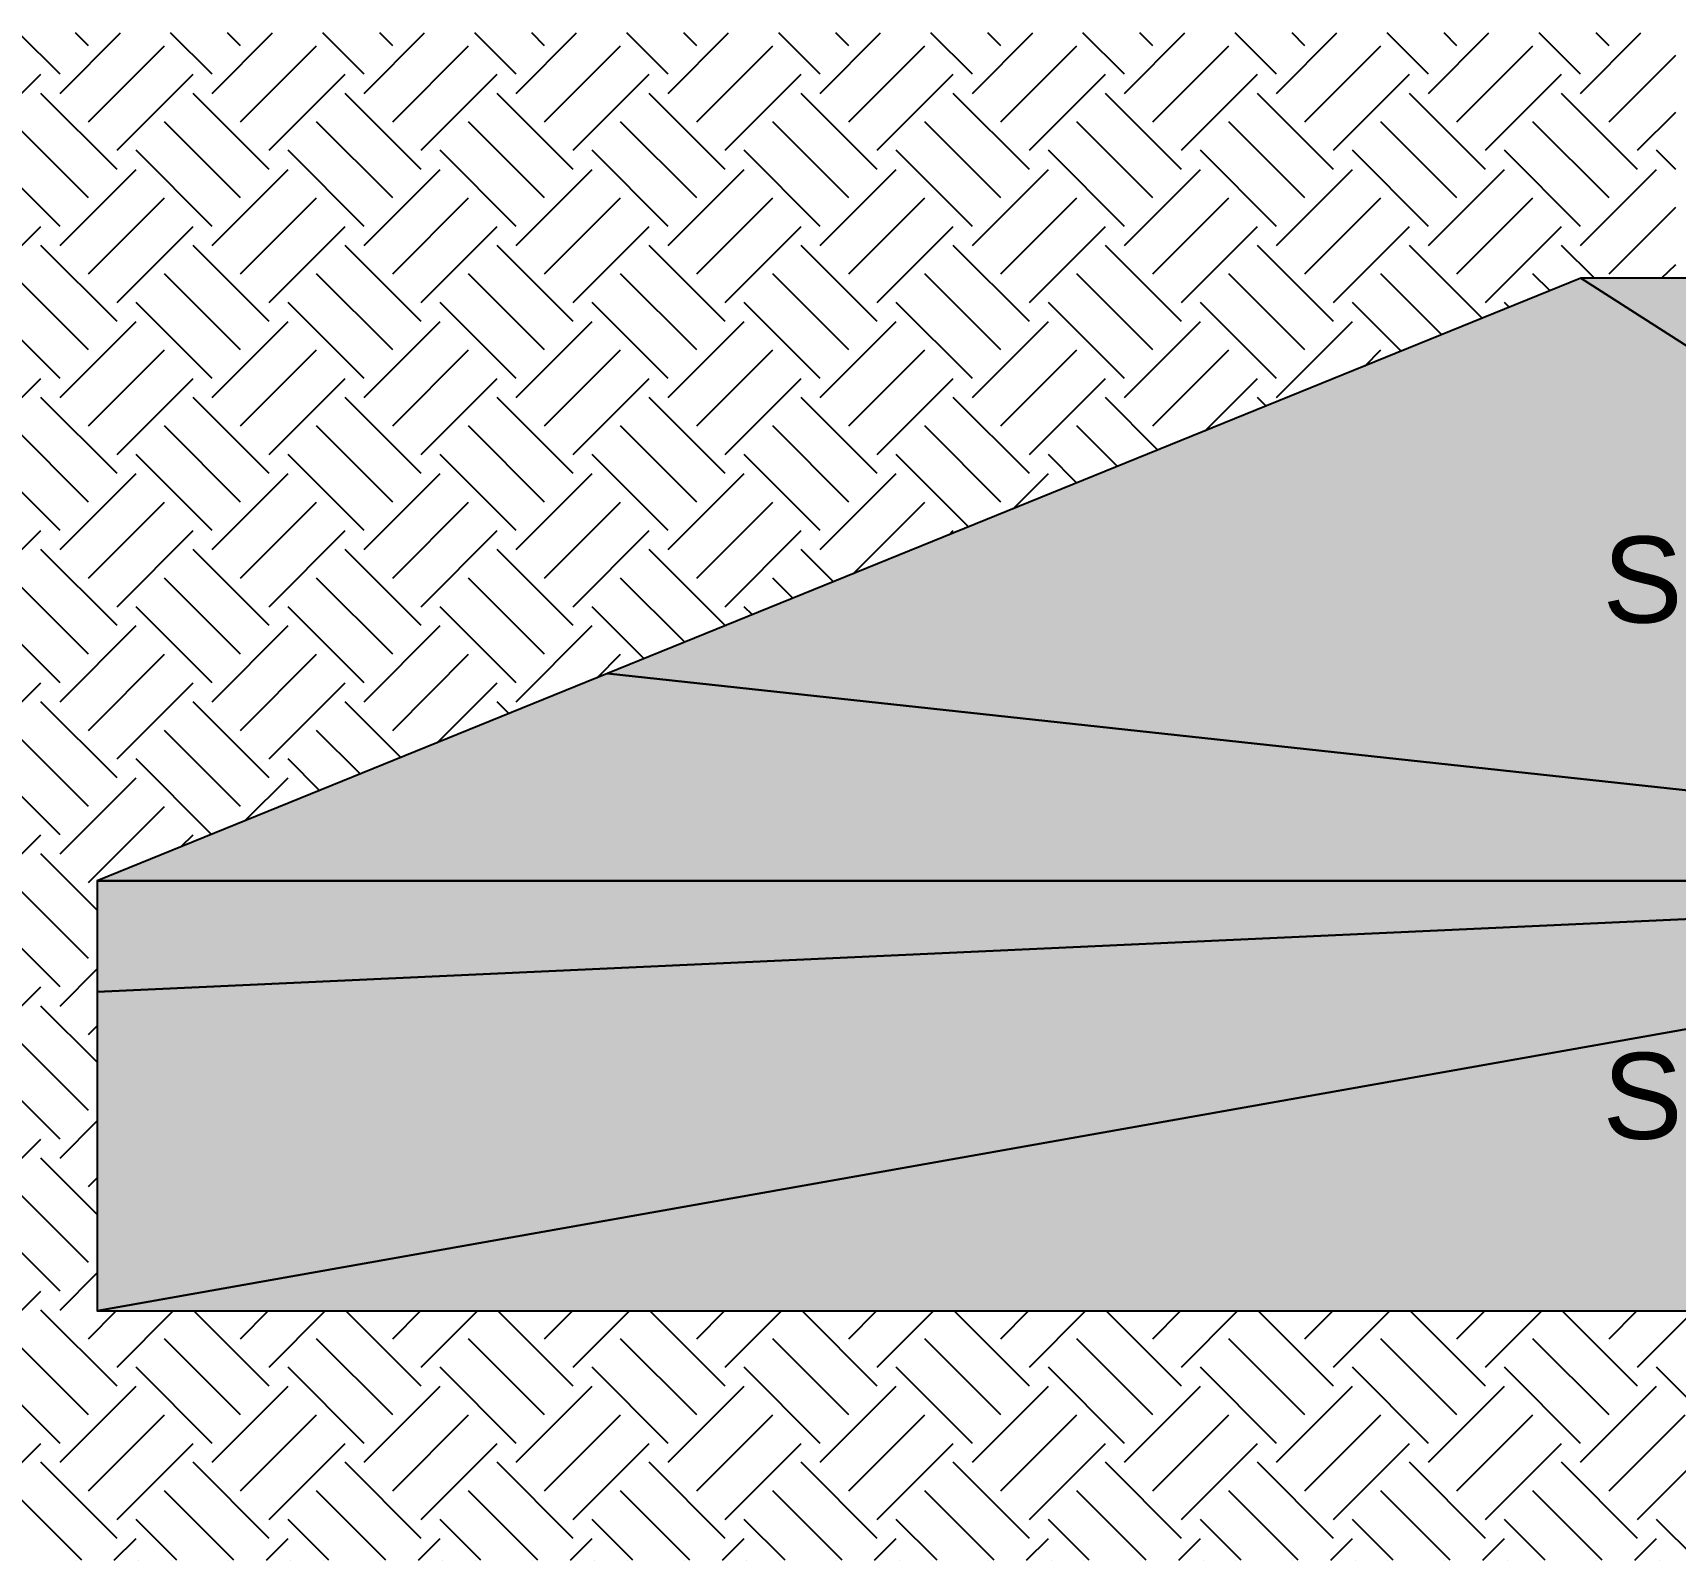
# Model space of a CAD drawing. Extents: x 37185 to 43130, y -8131 to -3926.
# Drawn here: x 39182.7 to 39309.9, y -7779.8 to -7661.5 of the extents above; entities that cross this region are included whole.
import ezdxf

# ---------------------------------------------------------------- set-up
doc = ezdxf.new("R2010")
doc.units = 0
doc.header["$MEASUREMENT"] = 0
for name, color, linetype in [('47', 15, 'CONTINUOUS'), ('52', 3, 'CONTINUOUS'), ('74', 2, 'CONTINUOUS'), ('96', 252, 'CONTINUOUS')]:
    doc.layers.add(name, color=color, linetype=linetype)
doc.styles.add('TQS_ARIAL', font='arial.ttf')

msp = doc.modelspace()

# ---------------------------------------------------------------- linework, layer by layer
at = {"layer": '47', "linetype": 'Continuous'}
for p, q in [((39184.77, -7664.69), (39181.56, -7661.48)), ((39184.77, -7666.17), (39189.45, -7661.48)), ((39186.98, -7662.48), (39185.98, -7661.48)), ((39186.98, -7668.37), (39192.87, -7662.48)), ((39196.55, -7664.69), (39193.34, -7661.48)), ((39196.55, -7666.17), (39201.23, -7661.48)), ((39198.76, -7662.48), (39197.76, -7661.48)), ((39198.76, -7668.37), (39204.65, -7662.48)), ((39208.34, -7664.69), (39205.13, -7661.48)), ((39208.34, -7666.17), (39213.02, -7661.48)), ((39210.55, -7662.48), (39209.55, -7661.48)), ((39210.55, -7668.37), (39216.44, -7662.48)), ((39220.12, -7664.69), (39216.91, -7661.48)), ((39220.12, -7666.17), (39224.8, -7661.48)), ((39222.33, -7662.48), (39221.33, -7661.48)), ((39222.33, -7668.37), (39228.22, -7662.48)), ((39231.91, -7664.69), (39228.7, -7661.48)), ((39231.91, -7666.17), (39236.59, -7661.48)), ((39234.12, -7662.48), (39233.12, -7661.48)), ((39234.12, -7668.37), (39240.01, -7662.48)), ((39243.69, -7664.69), (39240.48, -7661.48)), ((39243.69, -7666.17), (39248.37, -7661.48)), ((39245.9, -7662.48), (39244.9, -7661.48)), ((39245.9, -7668.37), (39251.79, -7662.48)), ((39255.48, -7664.69), (39252.27, -7661.48)), ((39255.48, -7666.17), (39260.16, -7661.48)), ((39257.69, -7662.48), (39256.69, -7661.48)), ((39257.69, -7668.37), (39263.58, -7662.48)), ((39267.26, -7664.69), (39264.05, -7661.48)), ((39267.26, -7666.17), (39271.94, -7661.48)), ((39269.47, -7662.48), (39268.47, -7661.48)), ((39269.47, -7668.37), (39275.36, -7662.48)), ((39279.05, -7664.69), (39275.84, -7661.48)), ((39279.05, -7666.17), (39283.73, -7661.48)), ((39281.26, -7662.48), (39280.26, -7661.48)), ((39281.26, -7668.37), (39287.15, -7662.48)), ((39290.83, -7664.69), (39287.62, -7661.48)), ((39290.83, -7666.17), (39295.51, -7661.48)), ((39293.04, -7662.48), (39292.04, -7661.48)), ((39293.04, -7668.37), (39298.93, -7662.48)), ((39302.62, -7664.69), (39299.41, -7661.48)), ((39302.62, -7666.17), (39307.3, -7661.48)), ((39304.83, -7662.48), (39303.83, -7661.48)), ((39304.83, -7668.37), (39309.99, -7663.22)), ((39177.4, -7670.58), (39183.29, -7664.69)), ((39189.19, -7670.58), (39195.08, -7664.69)), ((39200.97, -7670.58), (39206.86, -7664.69)), ((39212.76, -7670.58), (39218.65, -7664.69)), ((39224.54, -7670.58), (39230.43, -7664.69)), ((39236.33, -7670.58), (39242.22, -7664.69)), ((39248.11, -7670.58), (39254, -7664.69)), ((39259.9, -7670.58), (39265.79, -7664.69)), ((39271.68, -7670.58), (39277.57, -7664.69)), ((39283.47, -7670.58), (39289.36, -7664.69)), ((39295.25, -7670.58), (39301.14, -7664.69)), ((39189.19, -7672.06), (39183.29, -7666.17)), ((39200.97, -7672.06), (39195.08, -7666.17)), ((39212.76, -7672.06), (39206.86, -7666.17)), ((39224.54, -7672.06), (39218.65, -7666.17)), ((39236.33, -7672.06), (39230.43, -7666.17)), ((39248.11, -7672.06), (39242.22, -7666.17)), ((39259.9, -7672.06), (39254, -7666.17)), ((39271.68, -7672.06), (39265.79, -7666.17)), ((39283.47, -7672.06), (39277.57, -7666.17)), ((39295.25, -7672.06), (39289.36, -7666.17)), ((39307.04, -7672.06), (39301.14, -7666.17)), ((39307.04, -7670.58), (39309.99, -7667.64)), ((39186.98, -7674.27), (39181.08, -7668.37)), ((39198.76, -7674.27), (39192.87, -7668.37)), ((39210.55, -7674.27), (39204.65, -7668.37)), ((39222.33, -7674.27), (39216.44, -7668.37)), ((39234.12, -7674.27), (39228.22, -7668.37)), ((39245.9, -7674.27), (39240.01, -7668.37)), ((39257.69, -7674.27), (39251.79, -7668.37)), ((39269.47, -7674.27), (39263.58, -7668.37)), ((39281.26, -7674.27), (39275.36, -7668.37)), ((39293.04, -7674.27), (39287.15, -7668.37)), ((39304.83, -7674.27), (39298.93, -7668.37)), ((39184.77, -7676.48), (39178.87, -7670.58)), ((39196.55, -7676.48), (39190.66, -7670.58)), ((39208.34, -7676.48), (39202.44, -7670.58)), ((39220.12, -7676.48), (39214.23, -7670.58)), ((39231.91, -7676.48), (39226.01, -7670.58)), ((39243.69, -7676.48), (39237.8, -7670.58)), ((39255.48, -7676.48), (39249.58, -7670.58)), ((39267.26, -7676.48), (39261.37, -7670.58)), ((39279.05, -7676.48), (39273.15, -7670.58)), ((39290.83, -7676.48), (39284.94, -7670.58)), ((39302.62, -7676.48), (39296.72, -7670.58)), ((39309.99, -7672.06), (39308.51, -7670.58)), ((39184.77, -7677.95), (39190.66, -7672.06)), ((39196.55, -7677.95), (39202.44, -7672.06)), ((39208.34, -7677.95), (39214.23, -7672.06)), ((39220.12, -7677.95), (39226.01, -7672.06)), ((39231.91, -7677.95), (39237.8, -7672.06)), ((39243.69, -7677.95), (39249.58, -7672.06)), ((39255.48, -7677.95), (39261.37, -7672.06)), ((39267.26, -7677.95), (39273.15, -7672.06)), ((39279.05, -7677.95), (39284.94, -7672.06)), ((39290.83, -7677.95), (39296.72, -7672.06)), ((39302.62, -7677.95), (39308.51, -7672.06)), ((39186.98, -7680.16), (39192.87, -7674.27)), ((39198.76, -7680.16), (39204.65, -7674.27)), ((39210.55, -7680.16), (39216.44, -7674.27)), ((39222.33, -7680.16), (39228.22, -7674.27)), ((39234.12, -7680.16), (39240.01, -7674.27)), ((39245.9, -7680.16), (39251.79, -7674.27)), ((39257.69, -7680.16), (39263.58, -7674.27)), ((39269.47, -7680.16), (39275.36, -7674.27)), ((39281.26, -7680.16), (39287.15, -7674.27)), ((39293.04, -7680.16), (39298.93, -7674.27)), ((39304.83, -7680.16), (39309.99, -7675)), ((39177.4, -7682.37), (39183.29, -7676.48)), ((39189.19, -7682.37), (39195.08, -7676.48)), ((39200.97, -7682.37), (39206.86, -7676.48)), ((39212.76, -7682.37), (39218.65, -7676.48)), ((39224.54, -7682.37), (39230.43, -7676.48)), ((39236.33, -7682.37), (39242.22, -7676.48)), ((39248.11, -7682.37), (39254, -7676.48)), ((39259.9, -7682.37), (39265.79, -7676.48)), ((39271.68, -7682.37), (39277.57, -7676.48)), ((39283.47, -7682.37), (39289.36, -7676.48)), ((39295.25, -7682.37), (39301.14, -7676.48)), ((39189.19, -7683.84), (39183.29, -7677.95)), ((39200.97, -7683.84), (39195.08, -7677.95)), ((39212.76, -7683.84), (39206.86, -7677.95)), ((39224.54, -7683.84), (39218.65, -7677.95)), ((39236.33, -7683.84), (39230.43, -7677.95)), ((39248.11, -7683.84), (39242.22, -7677.95)), ((39259.9, -7683.84), (39254, -7677.95)), ((39271.68, -7683.84), (39265.79, -7677.95)), ((39283.47, -7683.84), (39277.57, -7677.95)), ((39295.01, -7683.6), (39289.36, -7677.95)), ((39303.7, -7680.5), (39301.14, -7677.95)), ((39186.98, -7686.05), (39181.08, -7680.16)), ((39198.76, -7686.05), (39192.87, -7680.16)), ((39210.55, -7686.05), (39204.65, -7680.16)), ((39222.33, -7686.05), (39216.44, -7680.16)), ((39234.12, -7686.05), (39228.22, -7680.16)), ((39245.9, -7686.05), (39240.01, -7680.16)), ((39257.69, -7686.05), (39251.79, -7680.16)), ((39269.47, -7686.05), (39263.58, -7680.16)), ((39281.26, -7686.05), (39275.36, -7680.16)), ((39291.87, -7684.88), (39287.15, -7680.16)), ((39300.25, -7681.48), (39298.93, -7680.16)), ((39304.48, -7680.5), (39304.48, -7680.5)), ((39306.64, -7680.5), (39306.64, -7680.5)), ((39308.9, -7680.5), (39309.99, -7679.42)), ((39184.77, -7688.26), (39178.87, -7682.37)), ((39196.55, -7688.26), (39190.66, -7682.37)), ((39208.34, -7688.26), (39202.44, -7682.37)), ((39220.12, -7688.26), (39214.23, -7682.37)), ((39231.91, -7688.26), (39226.01, -7682.37)), ((39243.69, -7688.26), (39237.8, -7682.37)), ((39255.48, -7688.26), (39249.58, -7682.37)), ((39267.26, -7688.26), (39261.37, -7682.37)), ((39279.05, -7688.26), (39273.15, -7682.37)), ((39288.72, -7686.15), (39284.94, -7682.37)), ((39297.11, -7682.75), (39296.72, -7682.37)), ((39298.3, -7682.27), (39298.3, -7682.27)), ((39184.77, -7689.74), (39190.66, -7683.84)), ((39196.55, -7689.74), (39202.44, -7683.84)), ((39208.34, -7689.74), (39214.23, -7683.84)), ((39220.12, -7689.74), (39226.01, -7683.84)), ((39231.91, -7689.74), (39237.8, -7683.84)), ((39243.69, -7689.74), (39249.58, -7683.84)), ((39255.48, -7689.74), (39261.37, -7683.84)), ((39267.26, -7689.74), (39273.15, -7683.84)), ((39279.05, -7689.74), (39284.94, -7683.84)), ((39293.34, -7684.28), (39293.34, -7684.28)), ((39186.98, -7691.94), (39192.87, -7686.05)), ((39198.76, -7691.94), (39204.65, -7686.05)), ((39210.55, -7691.94), (39216.44, -7686.05)), ((39222.33, -7691.94), (39228.22, -7686.05)), ((39234.12, -7691.94), (39240.01, -7686.05)), ((39245.9, -7691.94), (39251.79, -7686.05)), ((39257.69, -7691.94), (39263.58, -7686.05)), ((39269.47, -7691.94), (39275.36, -7686.05)), ((39285.9, -7687.3), (39287.15, -7686.05)), ((39286.63, -7687.01), (39286.63, -7687.01)), ((39177.4, -7694.15), (39183.29, -7688.26)), ((39189.19, -7694.15), (39195.08, -7688.26)), ((39200.97, -7694.15), (39206.86, -7688.26)), ((39212.76, -7694.15), (39218.65, -7688.26)), ((39224.54, -7694.15), (39230.43, -7688.26)), ((39236.33, -7694.15), (39242.22, -7688.26)), ((39248.11, -7694.15), (39254, -7688.26)), ((39259.9, -7694.15), (39265.79, -7688.26)), ((39273.5, -7692.33), (39277.57, -7688.26)), ((39283.49, -7688.28), (39283.49, -7688.28)), ((39189.19, -7695.63), (39183.29, -7689.74)), ((39200.97, -7695.63), (39195.08, -7689.74)), ((39212.76, -7695.63), (39206.86, -7689.74)), ((39224.54, -7695.63), (39218.65, -7689.74)), ((39236.33, -7695.63), (39230.43, -7689.74)), ((39248.11, -7695.63), (39242.22, -7689.74)), ((39259.9, -7695.63), (39254, -7689.74)), ((39269.86, -7693.81), (39265.79, -7689.74)), ((39278.25, -7690.41), (39277.57, -7689.74)), ((39278.46, -7690.32), (39278.46, -7690.32)), ((39280.34, -7689.56), (39280.34, -7689.56)), ((39186.98, -7697.84), (39181.08, -7691.94)), ((39198.76, -7697.84), (39192.87, -7691.94)), ((39210.55, -7697.84), (39204.65, -7691.94)), ((39222.33, -7697.84), (39216.44, -7691.94)), ((39234.12, -7697.84), (39228.22, -7691.94)), ((39245.9, -7697.84), (39240.01, -7691.94)), ((39257.69, -7697.84), (39251.79, -7691.94)), ((39266.72, -7695.08), (39263.58, -7691.94)), ((39275.1, -7691.68), (39275.1, -7691.68)), ((39271.96, -7692.96), (39271.96, -7692.96)), ((39184.77, -7700.05), (39178.87, -7694.15)), ((39196.55, -7700.05), (39190.66, -7694.15)), ((39208.34, -7700.05), (39202.44, -7694.15)), ((39220.12, -7700.05), (39214.23, -7694.15)), ((39231.91, -7700.05), (39226.01, -7694.15)), ((39243.69, -7700.05), (39237.8, -7694.15)), ((39255.19, -7699.76), (39249.58, -7694.15)), ((39263.57, -7696.36), (39261.37, -7694.15)), ((39184.77, -7701.52), (39190.66, -7695.63)), ((39196.55, -7701.52), (39202.44, -7695.63)), ((39208.34, -7701.52), (39214.23, -7695.63)), ((39220.12, -7701.52), (39226.01, -7695.63)), ((39231.91, -7701.52), (39237.8, -7695.63)), ((39243.69, -7701.52), (39249.58, -7695.63)), ((39258.63, -7698.37), (39261.37, -7695.63)), ((39266.07, -7695.35), (39266.07, -7695.35)), ((39186.98, -7703.73), (39192.87, -7697.84)), ((39198.76, -7703.73), (39204.65, -7697.84)), ((39210.55, -7703.73), (39216.44, -7697.84)), ((39222.33, -7703.73), (39228.22, -7697.84)), ((39234.12, -7703.73), (39240.01, -7697.84)), ((39246.23, -7703.4), (39251.79, -7697.84)), ((39261.48, -7697.21), (39261.48, -7697.21)), ((39258.34, -7698.49), (39258.34, -7698.49)), ((39177.4, -7705.94), (39183.29, -7700.05)), ((39189.19, -7705.94), (39195.08, -7700.05)), ((39200.97, -7705.94), (39206.86, -7700.05)), ((39212.76, -7705.94), (39218.65, -7700.05)), ((39224.54, -7705.94), (39230.43, -7700.05)), ((39236.33, -7705.94), (39242.22, -7700.05)), ((39253.1, -7700.61), (39253.1, -7700.61)), ((39253.67, -7700.38), (39254, -7700.05)), ((39189.19, -7707.41), (39183.29, -7701.52)), ((39200.97, -7707.41), (39195.08, -7701.52)), ((39212.76, -7707.41), (39206.86, -7701.52)), ((39224.54, -7707.41), (39218.65, -7701.52)), ((39236.33, -7707.41), (39230.43, -7701.52)), ((39244.71, -7704.01), (39242.22, -7701.52)), ((39249.95, -7701.89), (39249.95, -7701.89)), ((39246.81, -7703.16), (39246.81, -7703.16)), ((39186.98, -7709.62), (39181.08, -7703.73)), ((39198.76, -7709.62), (39192.87, -7703.73)), ((39210.55, -7709.62), (39204.65, -7703.73)), ((39222.33, -7709.62), (39216.44, -7703.73)), ((39233.19, -7708.69), (39228.22, -7703.73)), ((39241.57, -7705.29), (39240.01, -7703.73)), ((39184.77, -7711.83), (39178.87, -7705.94)), ((39196.55, -7711.83), (39190.66, -7705.94)), ((39208.34, -7711.83), (39202.44, -7705.94)), ((39220.12, -7711.83), (39214.23, -7705.94)), ((39230.04, -7709.97), (39226.01, -7705.94)), ((39238.43, -7706.57), (39237.8, -7705.94)), ((39238.8, -7706.42), (39238.8, -7706.42)), ((39184.77, -7713.31), (39190.66, -7707.41)), ((39196.55, -7713.31), (39202.44, -7707.41)), ((39208.34, -7713.31), (39214.23, -7707.41)), ((39220.12, -7713.31), (39226.01, -7707.41)), ((39233.84, -7708.43), (39233.84, -7708.43)), ((39236.33, -7707.42), (39236.33, -7707.42)), ((39186.98, -7715.52), (39192.87, -7709.62)), ((39198.76, -7715.52), (39204.65, -7709.62)), ((39210.55, -7715.52), (39216.44, -7709.62)), ((39226.4, -7711.45), (39228.22, -7709.62)), ((39227.95, -7710.82), (39227.95, -7710.82)), ((39177.4, -7717.72), (39183.29, -7711.83)), ((39189.19, -7717.72), (39195.08, -7711.83)), ((39200.97, -7717.72), (39206.86, -7711.83)), ((39214, -7716.48), (39218.65, -7711.83)), ((39224.8, -7712.09), (39224.8, -7712.09)), ((39189.19, -7719.2), (39183.29, -7713.31)), ((39200.97, -7719.2), (39195.08, -7713.31)), ((39211.18, -7717.62), (39206.86, -7713.31)), ((39219.56, -7714.22), (39218.65, -7713.31)), ((39221.66, -7713.37), (39221.66, -7713.37)), ((39218.96, -7714.46), (39218.96, -7714.46)), ((39186.98, -7721.41), (39181.08, -7715.52)), ((39198.76, -7721.41), (39192.87, -7715.52)), ((39208.04, -7718.9), (39204.65, -7715.52)), ((39216.42, -7715.5), (39216.42, -7715.5)), ((39213.28, -7716.77), (39213.28, -7716.77)), ((39184.77, -7723.62), (39178.87, -7717.72)), ((39196.51, -7723.58), (39190.66, -7717.72)), ((39204.89, -7720.17), (39202.44, -7717.72)), ((39184.77, -7725.09), (39190.66, -7719.2)), ((39199.13, -7722.51), (39202.44, -7719.2)), ((39206.57, -7719.49), (39206.57, -7719.49)), ((39202.8, -7721.02), (39202.8, -7721.02)), ((39186.98, -7727.3), (39192.87, -7721.41)), ((39199.65, -7722.3), (39199.65, -7722.3)), ((39177.4, -7729.51), (39183.29, -7723.62)), ((39194.17, -7724.52), (39195.08, -7723.62)), ((39187.65, -7729.45), (39183.29, -7725.09)), ((39194.41, -7724.43), (39194.41, -7724.43)), ((39191.27, -7725.7), (39191.27, -7725.7)), ((39186.98, -7733.19), (39181.08, -7727.3)), ((39188.13, -7726.98), (39188.13, -7726.98)), ((39184.77, -7735.4), (39178.87, -7729.51)), ((39184.77, -7736.88), (39187.65, -7733.99)), ((39187.65, -7733.87), (39187.65, -7733.87)), ((39177.4, -7741.3), (39183.29, -7735.4)), ((39187.65, -7741.23), (39183.29, -7736.88)), ((39186.98, -7744.98), (39181.08, -7739.09)), ((39186.98, -7739.09), (39187.65, -7738.41)), ((39187.65, -7738.29), (39187.65, -7738.29)), ((39184.77, -7747.19), (39178.87, -7741.3)), ((39184.77, -7748.66), (39187.65, -7745.77)), ((39187.65, -7745.65), (39187.65, -7745.65)), ((39177.4, -7753.08), (39183.29, -7747.19)), ((39187.65, -7753.02), (39183.29, -7748.66)), ((39186.98, -7750.87), (39187.65, -7750.19)), ((39187.65, -7750.07), (39187.65, -7750.07)), ((39186.98, -7756.76), (39181.08, -7750.87)), ((39184.77, -7758.97), (39178.87, -7753.08)), ((39184.77, -7760.45), (39187.65, -7757.56)), ((39187.65, -7757.44), (39187.65, -7757.44)), ((39177.4, -7764.87), (39183.29, -7758.97)), ((39189.19, -7766.34), (39183.29, -7760.45)), ((39186.98, -7762.66), (39189.13, -7760.5)), ((39189.19, -7764.87), (39193.55, -7760.5)), ((39200.97, -7766.34), (39195.13, -7760.5)), ((39198.76, -7762.66), (39200.91, -7760.5)), ((39200.97, -7764.87), (39205.33, -7760.5)), ((39212.76, -7766.34), (39206.92, -7760.5)), ((39210.55, -7762.66), (39212.7, -7760.5)), ((39212.76, -7764.87), (39217.12, -7760.5)), ((39224.54, -7766.34), (39218.71, -7760.5)), ((39222.33, -7762.66), (39224.48, -7760.5)), ((39224.54, -7764.87), (39228.9, -7760.5)), ((39236.33, -7766.34), (39230.49, -7760.5)), ((39234.12, -7762.66), (39236.27, -7760.5)), ((39236.33, -7764.87), (39240.69, -7760.5)), ((39248.11, -7766.34), (39242.28, -7760.5)), ((39245.9, -7762.66), (39248.05, -7760.5)), ((39248.11, -7764.87), (39252.47, -7760.5)), ((39259.9, -7766.34), (39254.06, -7760.5)), ((39257.69, -7762.66), (39259.84, -7760.5)), ((39259.9, -7764.87), (39264.26, -7760.5)), ((39271.68, -7766.34), (39265.85, -7760.5)), ((39269.47, -7762.66), (39271.62, -7760.5)), ((39271.68, -7764.87), (39276.04, -7760.5)), ((39283.47, -7766.34), (39277.63, -7760.5)), ((39281.26, -7762.66), (39283.41, -7760.5)), ((39283.47, -7764.87), (39287.83, -7760.5)), ((39295.25, -7766.34), (39289.42, -7760.5)), ((39293.04, -7762.66), (39295.19, -7760.5)), ((39295.25, -7764.87), (39299.61, -7760.5)), ((39307.04, -7766.34), (39301.2, -7760.5)), ((39304.83, -7762.66), (39306.98, -7760.5)), ((39307.04, -7764.87), (39311.4, -7760.5)), ((39186.98, -7768.55), (39181.08, -7762.66)), ((39198.76, -7768.55), (39192.87, -7762.66)), ((39210.55, -7768.55), (39204.65, -7762.66)), ((39222.33, -7768.55), (39216.44, -7762.66)), ((39234.12, -7768.55), (39228.22, -7762.66)), ((39245.9, -7768.55), (39240.01, -7762.66)), ((39257.69, -7768.55), (39251.79, -7762.66)), ((39269.47, -7768.55), (39263.58, -7762.66)), ((39281.26, -7768.55), (39275.36, -7762.66)), ((39293.04, -7768.55), (39287.15, -7762.66)), ((39304.83, -7768.55), (39298.93, -7762.66)), ((39184.77, -7770.76), (39178.87, -7764.87)), ((39196.55, -7770.76), (39190.66, -7764.87)), ((39208.34, -7770.76), (39202.44, -7764.87)), ((39220.12, -7770.76), (39214.23, -7764.87)), ((39231.91, -7770.76), (39226.01, -7764.87)), ((39243.69, -7770.76), (39237.8, -7764.87)), ((39255.48, -7770.76), (39249.58, -7764.87)), ((39267.26, -7770.76), (39261.37, -7764.87)), ((39279.05, -7770.76), (39273.15, -7764.87)), ((39290.83, -7770.76), (39284.94, -7764.87)), ((39302.62, -7770.76), (39296.72, -7764.87)), ((39314.4, -7770.76), (39308.51, -7764.87)), ((39184.77, -7772.23), (39190.66, -7766.34)), ((39196.55, -7772.23), (39202.44, -7766.34)), ((39208.34, -7772.23), (39214.23, -7766.34)), ((39220.12, -7772.23), (39226.01, -7766.34)), ((39231.91, -7772.23), (39237.8, -7766.34)), ((39243.69, -7772.23), (39249.58, -7766.34)), ((39255.48, -7772.23), (39261.37, -7766.34)), ((39267.26, -7772.23), (39273.15, -7766.34)), ((39279.05, -7772.23), (39284.94, -7766.34)), ((39290.83, -7772.23), (39296.72, -7766.34)), ((39302.62, -7772.23), (39308.51, -7766.34)), ((39186.98, -7774.44), (39192.87, -7768.55)), ((39198.76, -7774.44), (39204.65, -7768.55)), ((39210.55, -7774.44), (39216.44, -7768.55)), ((39222.33, -7774.44), (39228.22, -7768.55)), ((39234.12, -7774.44), (39240.01, -7768.55)), ((39245.9, -7774.44), (39251.79, -7768.55)), ((39257.69, -7774.44), (39263.58, -7768.55)), ((39269.47, -7774.44), (39275.36, -7768.55)), ((39281.26, -7774.44), (39287.15, -7768.55)), ((39293.04, -7774.44), (39298.93, -7768.55)), ((39304.83, -7774.44), (39310.72, -7768.55)), ((39177.4, -7776.65), (39183.29, -7770.76)), ((39189.19, -7776.65), (39195.08, -7770.76)), ((39200.97, -7776.65), (39206.86, -7770.76)), ((39212.76, -7776.65), (39218.65, -7770.76)), ((39224.54, -7776.65), (39230.43, -7770.76)), ((39236.33, -7776.65), (39242.22, -7770.76)), ((39248.11, -7776.65), (39254, -7770.76)), ((39259.9, -7776.65), (39265.79, -7770.76)), ((39271.68, -7776.65), (39277.57, -7770.76)), ((39283.47, -7776.65), (39289.36, -7770.76)), ((39295.25, -7776.65), (39301.14, -7770.76)), ((39307.04, -7776.65), (39312.93, -7770.76)), ((39189.19, -7778.12), (39183.29, -7772.23)), ((39200.97, -7778.12), (39195.08, -7772.23)), ((39212.76, -7778.12), (39206.86, -7772.23)), ((39224.54, -7778.12), (39218.65, -7772.23)), ((39236.33, -7778.12), (39230.43, -7772.23)), ((39248.11, -7778.12), (39242.22, -7772.23)), ((39259.9, -7778.12), (39254, -7772.23)), ((39271.68, -7778.12), (39265.79, -7772.23)), ((39283.47, -7778.12), (39277.57, -7772.23)), ((39295.25, -7778.12), (39289.36, -7772.23)), ((39307.04, -7778.12), (39301.14, -7772.23)), ((39186.45, -7779.81), (39181.08, -7774.44)), ((39198.24, -7779.81), (39192.87, -7774.44)), ((39210.02, -7779.81), (39204.65, -7774.44)), ((39221.81, -7779.81), (39216.44, -7774.44)), ((39233.59, -7779.81), (39228.22, -7774.44)), ((39245.38, -7779.81), (39240.01, -7774.44)), ((39257.16, -7779.81), (39251.79, -7774.44)), ((39268.95, -7779.81), (39263.58, -7774.44)), ((39280.73, -7779.81), (39275.36, -7774.44)), ((39292.52, -7779.81), (39287.15, -7774.44)), ((39304.3, -7779.81), (39298.93, -7774.44)), ((39193.82, -7779.81), (39190.66, -7776.65)), ((39205.6, -7779.81), (39202.44, -7776.65)), ((39217.39, -7779.81), (39214.23, -7776.65)), ((39229.17, -7779.81), (39226.01, -7776.65)), ((39240.96, -7779.81), (39237.8, -7776.65)), ((39252.74, -7779.81), (39249.58, -7776.65)), ((39264.53, -7779.81), (39261.37, -7776.65)), ((39276.31, -7779.81), (39273.15, -7776.65)), ((39288.1, -7779.81), (39284.94, -7776.65)), ((39299.88, -7779.81), (39296.72, -7776.65)), ((39311.67, -7779.81), (39308.51, -7776.65)), ((39188.97, -7779.81), (39190.66, -7778.12)), ((39200.76, -7779.81), (39202.44, -7778.12)), ((39212.54, -7779.81), (39214.23, -7778.12)), ((39224.33, -7779.81), (39226.01, -7778.12)), ((39236.11, -7779.81), (39237.8, -7778.12)), ((39247.9, -7779.81), (39249.58, -7778.12)), ((39259.68, -7779.81), (39261.37, -7778.12)), ((39271.47, -7779.81), (39273.15, -7778.12)), ((39283.25, -7779.81), (39284.94, -7778.12)), ((39295.04, -7779.81), (39296.72, -7778.12)), ((39306.83, -7779.81), (39308.51, -7778.12)), ((39186.03, -7779.81), (39186.03, -7779.81)), ((39190.87, -7779.81), (39190.87, -7779.81)), ((39193.39, -7779.81), (39193.39, -7779.81)), ((39197.81, -7779.81), (39197.81, -7779.81)), ((39202.65, -7779.81), (39202.65, -7779.81)), ((39205.18, -7779.81), (39205.18, -7779.81)), ((39209.6, -7779.81), (39209.6, -7779.81)), ((39214.44, -7779.81), (39214.44, -7779.81)), ((39216.96, -7779.81), (39216.96, -7779.81)), ((39221.38, -7779.81), (39221.38, -7779.81)), ((39226.22, -7779.81), (39226.22, -7779.81)), ((39228.75, -7779.81), (39228.75, -7779.81)), ((39233.17, -7779.81), (39233.17, -7779.81)), ((39238.01, -7779.81), (39238.01, -7779.81)), ((39240.53, -7779.81), (39240.53, -7779.81)), ((39244.95, -7779.81), (39244.95, -7779.81)), ((39249.8, -7779.81), (39249.8, -7779.81)), ((39252.32, -7779.81), (39252.32, -7779.81)), ((39256.74, -7779.81), (39256.74, -7779.81)), ((39261.58, -7779.81), (39261.58, -7779.81)), ((39264.1, -7779.81), (39264.1, -7779.81)), ((39268.52, -7779.81), (39268.52, -7779.81)), ((39273.37, -7779.81), (39273.37, -7779.81)), ((39275.89, -7779.81), (39275.89, -7779.81)), ((39280.31, -7779.81), (39280.31, -7779.81)), ((39285.15, -7779.81), (39285.15, -7779.81)), ((39287.67, -7779.81), (39287.67, -7779.81)), ((39292.09, -7779.81), (39292.09, -7779.81)), ((39296.94, -7779.81), (39296.94, -7779.81)), ((39299.46, -7779.81), (39299.46, -7779.81)), ((39303.88, -7779.81), (39303.88, -7779.81)), ((39308.72, -7779.81), (39308.72, -7779.81))]:
    msp.add_line(p, q, dxfattribs=at)
at = {"layer": '52', "linetype": 'Continuous'}
for points in [[(39302.65, -7680.5), (39227.19, -7711.12), (39187.65, -7727.17)], [(39325.99, -7680.5), (39325.62, -7680.5), (39318.91, -7680.5), (39315.34, -7680.5), (39309.99, -7680.5), (39302.65, -7680.5)], [(39187.65, -7727.17), (39187.65, -7735.77), (39187.65, -7760.5)], [(39187.65, -7760.5), (39375.66, -7760.5), (39440.98, -7760.5)]]:
    msp.add_lwpolyline(points, dxfattribs=at)
at = {"layer": '96', "linetype": 'Continuous'}
for points in [[(39375.66, -7727.17), (39302.65, -7680.5), (39227.19, -7711.12), (39375.66, -7727.17)], [(39375.66, -7727.17), (39325.62, -7680.5), (39302.65, -7680.5), (39375.66, -7727.17)], [(39375.66, -7727.17), (39227.19, -7711.12), (39187.65, -7727.17), (39375.66, -7727.17)], [(39375.66, -7727.17), (39187.65, -7727.17), (39187.65, -7735.77), (39375.66, -7727.17)], [(39375.66, -7727.17), (39187.65, -7735.77), (39187.65, -7760.5), (39375.66, -7727.17)], [(39375.66, -7727.17), (39187.65, -7760.5), (39375.66, -7760.5), (39375.66, -7727.17)]]:
    msp.add_lwpolyline(points, dxfattribs=at)
for points in [[(39375.66, -7727.17), (39302.65, -7680.5), (39227.19, -7711.12)], [(39375.66, -7727.17), (39325.62, -7680.5), (39302.65, -7680.5)], [(39375.66, -7727.17), (39302.65, -7680.5), (39375.66, -7727.17)], [(39375.66, -7727.17), (39227.19, -7711.12), (39187.65, -7727.17)], [(39375.66, -7727.17), (39227.19, -7711.12), (39375.66, -7727.17)], [(39375.66, -7727.17), (39187.65, -7727.17), (39187.65, -7735.77)], [(39375.66, -7727.17), (39187.65, -7735.77), (39375.66, -7727.17)], [(39375.66, -7727.17), (39187.65, -7735.77), (39187.65, -7760.5)], [(39375.66, -7727.17), (39187.65, -7760.5), (39375.66, -7727.17)], [(39375.66, -7727.17), (39187.65, -7760.5), (39375.66, -7760.5)], [(39375.66, -7727.17), (39187.65, -7727.17), (39375.66, -7727.17)]]:
    msp.add_solid(points, dxfattribs=at)

# ---------------------------------------------------------------- texts
at = {"layer": '74', "linetype": 'Continuous', "style": 'TQS_ARIAL'}
for p in [(39304.32, -7707.17), (39304.32, -7747.17)]:
    msp.add_text('S37', height=6.667, dxfattribs=at).set_placement(p)

doc.saveas('drawing.dxf')
